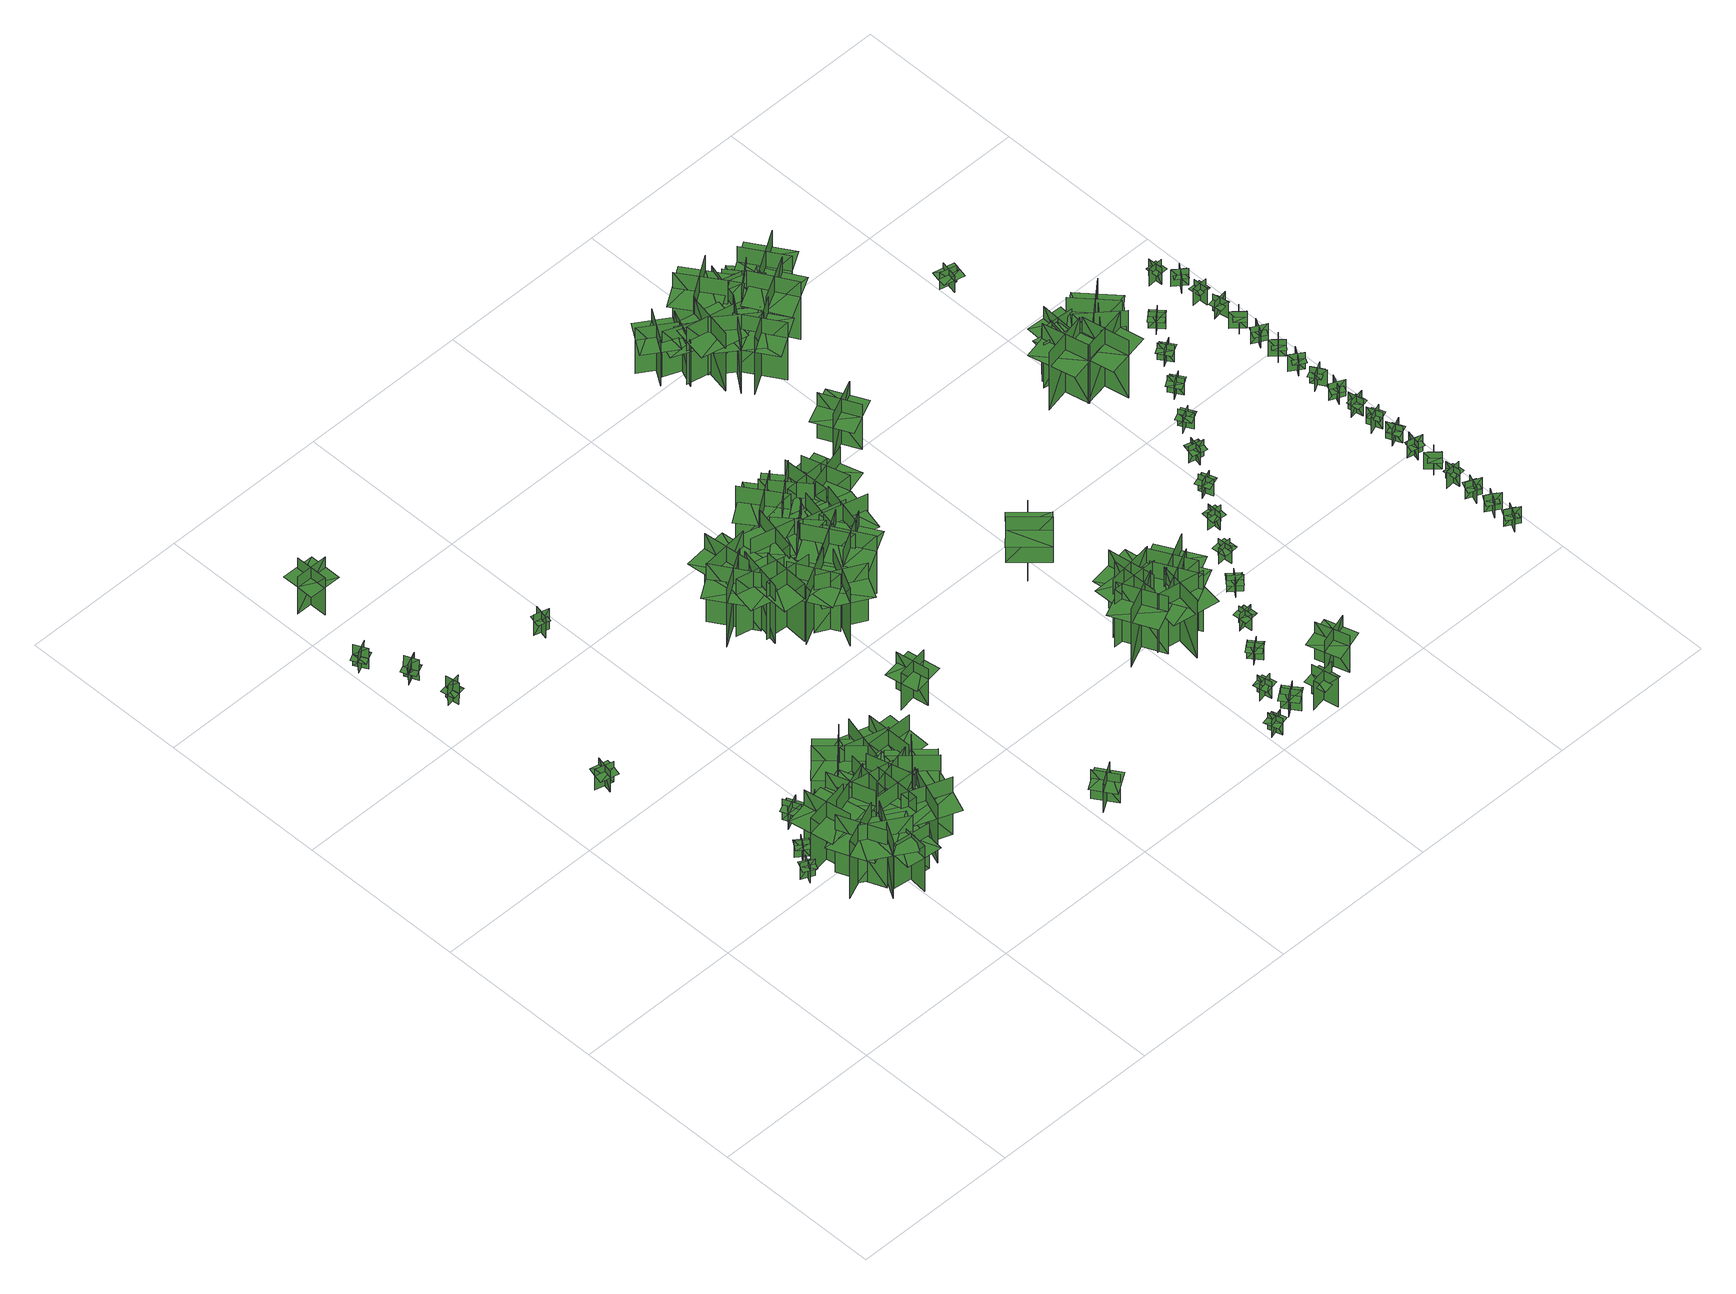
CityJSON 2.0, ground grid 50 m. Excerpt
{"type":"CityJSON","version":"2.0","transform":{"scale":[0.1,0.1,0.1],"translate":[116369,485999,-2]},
"CityObjects":{
"tree1":{"type":"SolitaryVegetationObject","geometry":[{"type":"MultiSurface","lod":"1","boundaries":[[[0,1,2]],[[0,2,3]],[[4,5,6]],[[4,6,7]],[[8,9,10]],[[8,10,11]],[[8,11,12]],[[8,12,13]]]}]},
"tree2":{"type":"SolitaryVegetationObject","geometry":[{"type":"MultiSurface","lod":"1","boundaries":[[[14,15,16]],[[14,16,17]],[[18,19,20]],[[18,20,21]],[[22,23,24]],[[22,24,25]],[[22,25,26]],[[22,26,27]]]}]},
"tree3":{"type":"SolitaryVegetationObject","geometry":[{"type":"MultiSurface","lod":"1","boundaries":[[[28,29,30]],[[28,30,31]],[[32,33,34]],[[32,34,35]],[[36,37,38]],[[36,38,39]],[[36,39,40]],[[36,40,41]]]}]},
"tree4":{"type":"SolitaryVegetationObject","geometry":[{"type":"MultiSurface","lod":"1","boundaries":[[[42,43,44]],[[42,44,45]],[[46,47,48]],[[46,48,49]],[[50,51,52]],[[50,52,53]],[[50,53,54]],[[50,54,55]]]}]},
"tree5":{"type":"SolitaryVegetationObject","geometry":[{"type":"MultiSurface","lod":"1","boundaries":[[[56,57,58]],[[56,58,59]],[[60,61,62]],[[60,62,63]],[[64,65,66]],[[64,66,67]],[[64,67,68]],[[64,68,69]]]}]},
"tree6":{"type":"SolitaryVegetationObject","geometry":[{"type":"MultiSurface","lod":"1","boundaries":[[[70,71,72]],[[70,72,73]],[[74,75,76]],[[74,76,77]],[[78,79,80]],[[78,80,81]],[[78,81,82]],[[78,82,83]]]}]},
"tree7":{"type":"SolitaryVegetationObject","geometry":[{"type":"MultiSurface","lod":"1","boundaries":[[[84,85,86]],[[84,86,87]],[[88,89,90]],[[88,90,91]],[[92,93,89]],[[92,89,88]],[[94,95,85]],[[94,85,84]],[[84,85,96]],[[84,96,97]],[[84,98,99]],[[84,99,85]]]}]},
"tree8":{"type":"SolitaryVegetationObject","geometry":[{"type":"MultiSurface","lod":"1","boundaries":[[[100,101,102]],[[100,102,103]],[[104,105,106]],[[104,106,107]],[[108,109,105]],[[108,105,104]],[[110,111,101]],[[110,101,100]],[[100,101,112]],[[100,112,113]],[[100,114,115]],[[100,115,101]]]}]},
"tree9":{"type":"SolitaryVegetationObject","geometry":[{"type":"MultiSurface","lod":"1","boundaries":[[[116,117,118]],[[116,118,119]],[[120,121,122]],[[120,122,123]],[[124,125,126]],[[124,126,127]],[[124,127,128]],[[124,128,129]]]}]},
"tree10":{"type":"SolitaryVegetationObject","geometry":[{"type":"MultiSurface","lod":"1","boundaries":[[[130,131,132]],[[130,132,133]],[[134,135,136]],[[134,136,137]],[[138,139,135]],[[138,135,134]],[[140,141,131]],[[140,131,130]],[[130,131,142]],[[130,142,143]],[[130,144,145]],[[130,145,131]]]}]},
"tree11":{"type":"SolitaryVegetationObject","geometry":[{"type":"MultiSurface","lod":"1","boundaries":[[[146,147,148]],[[146,148,149]],[[150,151,152]],[[150,152,153]],[[154,155,156]],[[154,156,157]],[[154,157,158]],[[154,158,159]]]}]},
"tree12":{"type":"SolitaryVegetationObject","geometry":[{"type":"MultiSurface","lod":"1","boundaries":[[[160,161,162]],[[160,162,163]],[[164,165,166]],[[164,166,167]],[[168,169,170]],[[168,170,171]],[[168,171,172]],[[168,172,173]]]}]},
"tree13":{"type":"SolitaryVegetationObject","geometry":[{"type":"MultiSurface","lod":"1","boundaries":[[[174,175,176]],[[174,176,177]],[[178,179,180]],[[178,180,181]],[[182,183,184]],[[182,184,185]],[[182,185,186]],[[182,186,187]]]}]},
"tree14":{"type":"SolitaryVegetationObject","geometry":[{"type":"MultiSurface","lod":"1","boundaries":[[[188,189,190]],[[188,190,191]],[[192,193,194]],[[192,194,195]],[[196,197,198]],[[196,198,199]],[[196,199,200]],[[196,200,201]]]}]},
"tree15":{"type":"SolitaryVegetationObject","geometry":[{"type":"MultiSurface","lod":"1","boundaries":[[[202,203,204]],[[202,204,205]],[[206,207,208]],[[206,208,209]],[[210,211,212]],[[210,212,213]],[[210,213,214]],[[210,214,215]]]}]},
"tree16":{"type":"SolitaryVegetationObject","geometry":[{"type":"MultiSurface","lod":"1","boundaries":[[[216,217,218]],[[216,218,219]],[[220,221,222]],[[220,222,223]],[[224,225,226]],[[224,226,227]],[[224,227,228]],[[224,228,229]]]}]},
"tree17":{"type":"SolitaryVegetationObject","geometry":[{"type":"MultiSurface","lod":"1","boundaries":[[[230,231,232]],[[230,232,233]],[[234,235,236]],[[234,236,237]],[[238,239,240]],[[238,240,241]],[[238,241,242]],[[238,242,243]]]}]},
"tree18":{"type":"SolitaryVegetationObject","geometry":[{"type":"MultiSurface","lod":"1","boundaries":[[[244,245,246]],[[244,246,247]],[[248,249,250]],[[248,250,251]],[[252,253,254]],[[252,254,255]],[[252,255,256]],[[252,256,257]]]}]},
"tree19":{"type":"SolitaryVegetationObject","geometry":[{"type":"MultiSurface","lod":"1","boundaries":[[[258,259,260]],[[258,260,261]],[[262,263,264]],[[262,264,265]],[[266,267,268]],[[266,268,269]],[[266,269,270]],[[266,270,271]]]}]},
"tree20":{"type":"SolitaryVegetationObject","geometry":[{"type":"MultiSurface","lod":"1","boundaries":[[[272,273,274]],[[272,274,275]],[[276,277,278]],[[276,278,279]],[[280,281,282]],[[280,282,283]],[[280,283,284]],[[280,284,285]]]}]},
"tree21":{"type":"SolitaryVegetationObject","geometry":[{"type":"MultiSurface","lod":"1","boundaries":[[[286,287,288]],[[286,288,289]],[[290,291,292]],[[290,292,293]],[[294,295,296]],[[294,296,297]],[[294,297,298]],[[294,298,299]]]}]},
"tree22":{"type":"SolitaryVegetationObject","geometry":[{"type":"MultiSurface","lod":"1","boundaries":[[[300,301,302]],[[300,302,303]],[[304,305,306]],[[304,306,307]],[[308,309,310]],[[308,310,311]],[[308,311,312]],[[308,312,313]]]}]},
"tree23":{"type":"SolitaryVegetationObject","geometry":[{"type":"MultiSurface","lod":"1","boundaries":[[[314,315,316]],[[314,316,317]],[[318,319,320]],[[318,320,321]],[[322,323,324]],[[322,324,325]],[[322,325,326]],[[322,326,327]]]}]},
"tree24":{"type":"SolitaryVegetationObject","geometry":[{"type":"MultiSurface","lod":"1","boundaries":[[[328,329,330]],[[328,330,331]],[[332,333,334]],[[332,334,335]],[[336,337,338]],[[336,338,339]],[[336,339,340]],[[336,340,341]]]}]},
"tree25":{"type":"SolitaryVegetationObject","geometry":[{"type":"MultiSurface","lod":"1","boundaries":[[[342,343,344]],[[342,344,345]],[[346,347,348]],[[346,348,349]],[[350,351,352]],[[350,352,353]],[[350,353,354]],[[350,354,355]]]}]},
"tree26":{"type":"SolitaryVegetationObject","geometry":[{"type":"MultiSurface","lod":"1","boundaries":[[[356,357,358]],[[356,358,359]],[[360,361,362]],[[360,362,363]],[[364,365,366]],[[364,366,367]],[[364,367,368]],[[364,368,369]]]}]},
"tree27":{"type":"SolitaryVegetationObject","geometry":[{"type":"MultiSurface","lod":"1","boundaries":[[[370,371,372]],[[370,372,373]],[[374,375,376]],[[374,376,377]],[[378,379,380]],[[378,380,381]],[[378,381,382]],[[378,382,383]]]}]},
"tree28":{"type":"SolitaryVegetationObject","geometry":[{"type":"MultiSurface","lod":"1","boundaries":[[[384,385,386]],[[384,386,387]],[[388,389,390]],[[388,390,391]],[[392,393,394]],[[392,394,395]],[[392,395,396]],[[392,396,397]]]}]},
"tree29":{"type":"SolitaryVegetationObject","geometry":[{"type":"MultiSurface","lod":"1","boundaries":[[[398,399,400]],[[398,400,401]],[[402,403,404]],[[402,404,405]],[[406,407,408]],[[406,408,409]],[[406,409,410]],[[406,410,411]]]}]},
"tree30":{"type":"SolitaryVegetationObject","geometry":[{"type":"MultiSurface","lod":"1","boundaries":[[[412,413,414]],[[412,414,415]],[[416,417,418]],[[416,418,419]],[[420,421,422]],[[420,422,423]],[[420,423,424]],[[420,424,425]]]}]},
"tree31":{"type":"SolitaryVegetationObject","geometry":[{"type":"MultiSurface","lod":"1","boundaries":[[[426,427,428]],[[426,428,429]],[[430,431,432]],[[430,432,433]],[[434,435,436]],[[434,436,437]],[[434,437,438]],[[434,438,439]]]}]},
"tree32":{"type":"SolitaryVegetationObject","geometry":[{"type":"MultiSurface","lod":"1","boundaries":[[[440,441,442]],[[440,442,443]],[[444,445,446]],[[444,446,447]],[[448,449,450]],[[448,450,451]],[[448,451,452]],[[448,452,453]]]}]},
"tree33":{"type":"SolitaryVegetationObject","geometry":[{"type":"MultiSurface","lod":"1","boundaries":[[[454,455,456]],[[454,456,457]],[[458,459,460]],[[458,460,461]],[[462,463,464]],[[462,464,465]],[[462,465,466]],[[462,466,467]]]}]},
"tree34":{"type":"SolitaryVegetationObject","geometry":[{"type":"MultiSurface","lod":"1","boundaries":[[[468,469,470]],[[468,470,471]],[[472,473,474]],[[472,474,475]],[[476,477,478]],[[476,478,479]],[[476,479,480]],[[476,480,481]]]}]},
"tree35":{"type":"SolitaryVegetationObject","geometry":[{"type":"MultiSurface","lod":"1","boundaries":[[[482,483,484]],[[482,484,485]],[[486,487,488]],[[486,488,489]],[[490,491,492]],[[490,492,493]],[[490,493,494]],[[490,494,495]]]}]},
"tree36":{"type":"SolitaryVegetationObject","geometry":[{"type":"MultiSurface","lod":"1","boundaries":[[[496,497,498]],[[496,498,499]],[[500,501,502]],[[500,502,503]],[[504,505,506]],[[504,506,507]],[[504,507,508]],[[504,508,509]]]}]},
"tree37":{"type":"SolitaryVegetationObject","geometry":[{"type":"MultiSurface","lod":"1","boundaries":[[[510,511,512]],[[510,512,513]],[[514,515,516]],[[514,516,517]],[[518,519,520]],[[518,520,521]],[[518,521,522]],[[518,522,523]]]}]},
"tree38":{"type":"SolitaryVegetationObject","geometry":[{"type":"MultiSurface","lod":"1","boundaries":[[[524,525,526]],[[524,526,527]],[[528,529,530]],[[528,530,531]],[[532,533,534]],[[532,534,535]],[[532,535,536]],[[532,536,537]]]}]},
"tree39":{"type":"SolitaryVegetationObject","geometry":[{"type":"MultiSurface","lod":"1","boundaries":[[[538,539,540]],[[538,540,541]],[[542,543,544]],[[542,544,545]],[[546,547,548]],[[546,548,549]],[[546,549,550]],[[546,550,551]]]}]},
"tree40":{"type":"SolitaryVegetationObject","geometry":[{"type":"MultiSurface","lod":"1","boundaries":[[[552,553,554]],[[552,554,555]],[[556,557,558]],[[556,558,559]],[[560,561,562]],[[560,562,563]],[[560,563,564]],[[560,564,565]]]}]},
"tree41":{"type":"SolitaryVegetationObject","geometry":[{"type":"MultiSurface","lod":"1","boundaries":[[[566,567,568]],[[566,568,569]],[[570,571,572]],[[570,572,573]],[[574,575,576]],[[574,576,577]],[[574,577,578]],[[574,578,579]]]}]},
"tree42":{"type":"SolitaryVegetationObject","geometry":[{"type":"MultiSurface","lod":"1","boundaries":[[[580,581,582]],[[580,582,583]],[[584,585,586]],[[584,586,587]],[[588,589,590]],[[588,590,591]],[[588,591,592]],[[588,592,593]]]}]},
"tree43":{"type":"SolitaryVegetationObject","geometry":[{"type":"MultiSurface","lod":"1","boundaries":[[[594,595,596]],[[594,596,597]],[[598,599,600]],[[598,600,601]],[[602,603,604]],[[602,604,605]],[[602,605,606]],[[602,606,607]]]}]},
"tree44":{"type":"SolitaryVegetationObject","geometry":[{"type":"MultiSurface","lod":"1","boundaries":[[[608,609,610]],[[608,610,611]],[[612,613,614]],[[612,614,615]],[[616,617,618]],[[616,618,619]],[[616,619,620]],[[616,620,621]]]}]},
"tree45":{"type":"SolitaryVegetationObject","geometry":[{"type":"MultiSurface","lod":"1","boundaries":[[[622,623,624]],[[622,624,625]],[[626,627,628]],[[626,628,629]],[[630,631,632]],[[630,632,633]],[[630,633,634]],[[630,634,635]]]}]},
"tree46":{"type":"SolitaryVegetationObject","geometry":[{"type":"MultiSurface","lod":"1","boundaries":[[[636,637,638]],[[636,638,639]],[[640,641,642]],[[640,642,643]],[[644,645,646]],[[644,646,647]],[[644,647,648]],[[644,648,649]]]}]},
"tree47":{"type":"SolitaryVegetationObject","geometry":[{"type":"MultiSurface","lod":"1","boundaries":[[[650,651,652]],[[650,652,653]],[[654,655,656]],[[654,656,657]],[[658,659,660]],[[658,660,661]],[[658,661,662]],[[658,662,663]]]}]},
"tree48":{"type":"SolitaryVegetationObject","geometry":[{"type":"MultiSurface","lod":"1","boundaries":[[[664,665,666]],[[664,666,667]],[[668,669,670]],[[668,670,671]],[[672,673,674]],[[672,674,675]],[[672,675,676]],[[672,676,677]]]}]},
"tree49":{"type":"SolitaryVegetationObject","geometry":[{"type":"MultiSurface","lod":"1","boundaries":[[[678,679,680]],[[678,680,681]],[[682,683,684]],[[682,684,685]],[[686,687,688]],[[686,688,689]],[[686,689,690]],[[686,690,691]]]}]},
"tree50":{"type":"SolitaryVegetationObject","geometry":[{"type":"MultiSurface","lod":"1","boundaries":[[[692,693,694]],[[692,694,695]],[[696,697,698]],[[696,698,699]],[[700,701,702]],[[700,702,703]],[[700,703,704]],[[700,704,705]]]}]},
"tree51":{"type":"SolitaryVegetationObject","geometry":[{"type":"MultiSurface","lod":"1","boundaries":[[[706,707,708]],[[706,708,709]],[[710,711,712]],[[710,712,713]],[[714,715,716]],[[714,716,717]],[[714,717,718]],[[714,718,719]]]}]},
"tree52":{"type":"SolitaryVegetationObject","geometry":[{"type":"MultiSurface","lod":"1","boundaries":[[[720,721,722]],[[720,722,723]],[[724,725,726]],[[724,726,727]],[[728,729,730]],[[728,730,731]],[[728,731,732]],[[728,732,733]]]}]},
"tree53":{"type":"SolitaryVegetationObject","geometry":[{"type":"MultiSurface","lod":"1","boundaries":[[[734,735,736]],[[734,736,737]],[[738,739,740]],[[738,740,741]],[[742,743,744]],[[742,744,745]],[[742,745,746]],[[742,746,747]]]}]},
"tree54":{"type":"SolitaryVegetationObject","geometry":[{"type":"MultiSurface","lod":"1","boundaries":[[[748,749,750]],[[748,750,751]],[[752,753,754]],[[752,754,755]],[[756,757,758]],[[756,758,759]],[[756,759,760]],[[756,760,761]]]}]},
"tree55":{"type":"SolitaryVegetationObject","geometry":[{"type":"MultiSurface","lod":"1","boundaries":[[[762,763,764]],[[762,764,765]],[[766,767,768]],[[766,768,769]],[[770,771,772]],[[770,772,773]],[[770,773,774]],[[770,774,775]]]}]},
"tree56":{"type":"SolitaryVegetationObject","geometry":[{"type":"MultiSurface","lod":"1","boundaries":[[[776,777,778]],[[776,778,779]],[[780,781,782]],[[780,782,783]],[[784,785,786]],[[784,786,787]],[[784,787,788]],[[784,788,789]]]}]},
"tree57":{"type":"SolitaryVegetationObject","geometry":[{"type":"MultiSurface","lod":"1","boundaries":[[[790,791,792]],[[790,792,793]],[[794,795,796]],[[794,796,797]],[[798,799,800]],[[798,800,801]],[[798,801,802]],[[798,802,803]]]}]},
"tree58":{"type":"SolitaryVegetationObject","geometry":[{"type":"MultiSurface","lod":"1","boundaries":[[[804,805,806]],[[804,806,807]],[[808,809,810]],[[808,810,811]],[[812,813,814]],[[812,814,815]],[[812,815,816]],[[812,816,817]]]}]},
"tree59":{"type":"SolitaryVegetationObject","geometry":[{"type":"MultiSurface","lod":"1","boundaries":[[[818,819,820]],[[818,820,821]],[[822,823,824]],[[822,824,825]],[[826,827,828]],[[826,828,829]],[[826,829,830]],[[826,830,831]]]}]},
"tree60":{"type":"SolitaryVegetationObject","geometry":[{"type":"MultiSurface","lod":"1","boundaries":[[[832,833,834]],[[832,834,835]],[[836,837,838]],[[836,838,839]],[[840,841,842]],[[840,842,843]],[[840,843,844]],[[840,844,845]]]}]},
"tree61":{"type":"SolitaryVegetationObject","geometry":[{"type":"MultiSurface","lod":"1","boundaries":[[[846,847,848]],[[846,848,849]],[[850,851,852]],[[850,852,853]],[[854,855,856]],[[854,856,857]],[[854,857,858]],[[854,858,859]]]}]},
"tree62":{"type":"SolitaryVegetationObject","geometry":[{"type":"MultiSurface","lod":"1","boundaries":[[[860,861,862]],[[860,862,863]],[[864,865,866]],[[864,866,867]],[[868,869,870]],[[868,870,871]],[[868,871,872]],[[868,872,873]]]}]},
"tree63":{"type":"SolitaryVegetationObject","geometry":[{"type":"MultiSurface","lod":"1","boundaries":[[[874,875,876]],[[874,876,877]],[[878,879,880]],[[878,880,881]],[[882,883,884]],[[882,884,885]],[[882,885,886]],[[882,886,887]]]}]},
"tree64":{"type":"SolitaryVegetationObject","geometry":[{"type":"MultiSurface","lod":"1","boundaries":[[[888,889,890]],[[888,890,891]],[[892,893,894]],[[892,894,895]],[[896,897,898]],[[896,898,899]],[[896,899,900]],[[896,900,901]]]}]},
"tree65":{"type":"SolitaryVegetationObject","geometry":[{"type":"MultiSurface","lod":"1","boundaries":[[[902,903,904]],[[902,904,905]],[[906,907,908]],[[906,908,909]],[[910,911,912]],[[910,912,913]],[[910,913,914]],[[910,914,915]]]}]},
"tree66":{"type":"SolitaryVegetationObject","geometry":[{"type":"MultiSurface","lod":"1","boundaries":[[[916,917,918]],[[916,918,919]],[[920,921,922]],[[920,922,923]],[[924,925,926]],[[924,926,927]],[[924,927,928]],[[924,928,929]]]}]},
"tree67":{"type":"SolitaryVegetationObject","geometry":[{"type":"MultiSurface","lod":"1","boundaries":[[[930,931,932]],[[930,932,933]],[[934,935,936]],[[934,936,937]],[[938,939,940]],[[938,940,941]],[[938,941,942]],[[938,942,943]]]}]},
"tree68":{"type":"SolitaryVegetationObject","geometry":[{"type":"MultiSurface","lod":"1","boundaries":[[[944,945,946]],[[944,946,947]],[[948,949,950]],[[948,950,951]],[[952,953,954]],[[952,954,955]],[[952,955,956]],[[952,956,957]]]}]},
"tree69":{"type":"SolitaryVegetationObject","geometry":[{"type":"MultiSurface","lod":"1","boundaries":[[[958,959,960]],[[958,960,961]],[[962,963,964]],[[962,964,965]],[[966,967,968]],[[966,968,969]],[[966,969,970]],[[966,970,971]]]}]},
"tree70":{"type":"SolitaryVegetationObject","geometry":[{"type":"MultiSurface","lod":"1","boundaries":[[[972,973,974]],[[972,974,975]],[[976,977,978]],[[976,978,979]],[[980,981,982]],[[980,982,983]],[[980,983,984]],[[980,984,985]]]}]},
"tree71":{"type":"SolitaryVegetationObject","geometry":[{"type":"MultiSurface","lod":"1","boundaries":[[[986,987,988]],[[986,988,989]],[[990,991,992]],[[990,992,993]],[[994,995,996]],[[994,996,997]],[[994,997,998]],[[994,998,999]]]}]},
"tree72":{"type":"SolitaryVegetationObject","geometry":[{"type":"MultiSurface","lod":"1","boundaries":[[[1000,1001,1002]],[[1000,1002,1003]],[[1004,1005,1006]],[[1004,1006,1007]],[[1008,1009,1010]],[[1008,1010,1011]],[[1008,1011,1012]],[[1008,1012,1013]]]}]},
"tree73":{"type":"SolitaryVegetationObject","geometry":[{"type":"MultiSurface","lod":"1","boundaries":[[[1014,1015,1016]],[[1014,1016,1017]],[[1018,1019,1020]],[[1018,1020,1021]],[[1022,1023,1024]],[[1022,1024,1025]],[[1022,1025,1026]],[[1022,1026,1027]]]}]},
"tree74":{"type":"SolitaryVegetationObject","geometry":[{"type":"MultiSurface","lod":"1","boundaries":[[[1028,1029,1030]],[[1028,1030,1031]],[[1032,1033,1034]],[[1032,1034,1035]],[[1036,1037,1038]],[[1036,1038,1039]],[[1036,1039,1040]],[[1036,1040,1041]]]}]},
"tree75":{"type":"SolitaryVegetationObject","geometry":[{"type":"MultiSurface","lod":"1","boundaries":[[[1042,1043,1044]],[[1042,1044,1045]],[[1046,1047,1048]],[[1046,1048,1049]],[[1050,1051,1052]],[[1050,1052,1053]],[[1050,1053,1054]],[[1050,1054,1055]]]}]},
"tree76":{"type":"SolitaryVegetationObject","geometry":[{"type":"MultiSurface","lod":"1","boundaries":[[[1056,1057,1058]],[[1056,1058,1059]],[[1060,1061,1062]],[[1060,1062,1063]],[[1064,1065,1066]],[[1064,1066,1067]],[[1064,1067,1068]],[[1064,1068,1069]]]}]},
"tree77":{"type":"SolitaryVegetationObject","geometry":[{"type":"MultiSurface","lod":"1","boundaries":[[[1070,1071,1072]],[[1070,1072,1073]],[[1074,1075,1076]],[[1074,1076,1077]],[[1078,1079,1080]],[[1078,1080,1081]],[[1078,1081,1082]],[[1078,1082,1083]]]}]},
"tree78":{"type":"SolitaryVegetationObject","geometry":[{"type":"MultiSurface","lod":"1","boundaries":[[[1084,1085,1086]],[[1084,1086,1087]],[[1088,1089,1090]],[[1088,1090,1091]],[[1092,1093,1094]],[[1092,1094,1095]],[[1092,1095,1096]],[[1092,1096,1097]]]}]},
"tree79":{"type":"SolitaryVegetationObject","geometry":[{"type":"MultiSurface","lod":"1","boundaries":[[[1098,1099,1100]],[[1098,1100,1101]],[[1102,1103,1104]],[[1102,1104,1105]],[[1106,1107,1108]],[[1106,1108,1109]],[[1106,1109,1110]],[[1106,1110,1111]]]}]},
"tree80":{"type":"SolitaryVegetationObject","geometry":[{"type":"MultiSurface","lod":"1","boundaries":[[[1112,1113,1114]],[[1112,1114,1115]],[[1116,1117,1118]],[[1116,1118,1119]],[[1120,1121,1122]],[[1120,1122,1123]],[[1120,1123,1124]],[[1120,1124,1125]]]}]},
"tree81":{"type":"SolitaryVegetationObject","geometry":[{"type":"MultiSurface","lod":"1","boundaries":[[[1126,1127,1128]],[[1126,1128,1129]],[[1130,1131,1132]],[[1130,1132,1133]],[[1134,1135,1136]],[[1134,1136,1137]],[[1134,1137,1138]],[[1134,1138,1139]]]}]},
"tree82":{"type":"SolitaryVegetationObject","geometry":[{"type":"MultiSurface","lod":"1","boundaries":[[[1140,1141,1142]],[[1140,1142,1143]],[[1144,1145,1146]],[[1144,1146,1147]],[[1148,1149,1150]],[[1148,1150,1151]],[[1148,1151,1152]],[[1148,1152,1153]]]}]},
"tree83":{"type":"SolitaryVegetationObject","geometry":[{"type":"MultiSurface","lod":"1","boundaries":[[[1154,1155,1156]],[[1154,1156,1157]],[[1158,1159,1160]],[[1158,1160,1161]],[[1162,1163,1164]],[[1162,1164,1165]],[[1162,1165,1166]],[[1162,1166,1167]]]}]},
"tree84":{"type":"SolitaryVegetationObject","geometry":[{"type":"MultiSurface","lod":"1","boundaries":[[[1168,1169,1170]],[[1168,1170,1171]],[[1172,1173,1174]],[[1172,1174,1175]],[[1176,1177,1178]],[[1176,1178,1179]],[[1176,1179,1180]],[[1176,1180,1181]]]}]},
"tree85":{"type":"SolitaryVegetationObject","geometry":[{"type":"MultiSurface","lod":"1","boundaries":[[[1182,1183,1184]],[[1182,1184,1185]],[[1186,1187,1188]],[[1186,1188,1189]],[[1190,1191,1192]],[[1190,1192,1193]],[[1190,1193,1194]],[[1190,1194,1195]]]}]},
"tree86":{"type":"SolitaryVegetationObject","geometry":[{"type":"MultiSurface","lod":"1","boundaries":[[[1196,1197,1198]],[[1196,1198,1199]],[[1200,1201,1202]],[[1200,1202,1203]],[[1204,1205,1206]],[[1204,1206,1207]],[[1204,1207,1208]],[[1204,1208,1209]]]}]},
"tree87":{"type":"SolitaryVegetationObject","geometry":[{"type":"MultiSurface","lod":"1","boundaries":[[[1210,1211,1212]],[[1210,1212,1213]],[[1214,1215,1216]],[[1214,1216,1217]],[[1218,1219,1220]],[[1218,1220,1221]],[[1218,1221,1222]],[[1218,1222,1223]]]}]},
"tree88":{"type":"SolitaryVegetationObject","geometry":[{"type":"MultiSurface","lod":"1","boundaries":[[[1224,1225,1226]],[[1224,1226,1227]],[[1228,1229,1230]],[[1228,1230,1231]],[[1232,1233,1234]],[[1232,1234,1235]],[[1232,1235,1236]],[[1232,1236,1237]]]}]},
"tree89":{"type":"SolitaryVegetationObject","geometry":[{"type":"MultiSurface","lod":"1","boundaries":[[[1238,1239,1240]],[[1238,1240,1241]],[[1242,1243,1244]],[[1242,1244,1245]],[[1246,1247,1248]],[[1246,1248,1249]],[[1246,1249,1250]],[[1246,1250,1251]]]}]},
"tree90":{"type":"SolitaryVegetationObject","geometry":[{"type":"MultiSurface","lod":"1","boundaries":[[[1252,1253,1254]],[[1252,1254,1255]],[[1256,1257,1258]],[[1256,1258,1259]],[[1260,1261,1262]],[[1260,1262,1263]],[[1260,1263,1264]],[[1260,1264,1265]]]}]},
"tree91":{"type":"SolitaryVegetationObject","geometry":[{"type":"MultiSurface","lod":"1","boundaries":[[[1266,1267,1268]],[[1266,1268,1269]],[[1270,1271,1272]],[[1270,1272,1273]],[[1274,1275,1276]],[[1274,1276,1277]],[[1274,1277,1278]],[[1274,1278,1279]]]}]},
"tree92":{"type":"SolitaryVegetationObject","geometry":[{"type":"MultiSurface","lod":"1","boundaries":[[[1280,1281,1282]],[[1280,1282,1283]],[[1284,1285,1286]],[[1284,1286,1287]],[[1288,1289,1290]],[[1288,1290,1291]],[[1288,1291,1292]],[[1288,1292,1293]]]}]},
"tree93":{"type":"SolitaryVegetationObject","geometry":[{"type":"MultiSurface","lod":"1","boundaries":[[[1294,1295,1296]],[[1294,1296,1297]],[[1298,1299,1300]],[[1298,1300,1301]],[[1302,1303,1304]],[[1302,1304,1305]],[[1302,1305,1306]],[[1302,1306,1307]]]}]},
"tree94":{"type":"SolitaryVegetationObject","geometry":[{"type":"MultiSurface","lod":"1","boundaries":[[[1308,1309,1310]],[[1308,1310,1311]],[[1312,1313,1314]],[[1312,1314,1315]],[[1316,1317,1318]],[[1316,1318,1319]],[[1316,1319,1320]],[[1316,1320,1321]]]}]},
"tree95":{"type":"SolitaryVegetationObject","geometry":[{"type":"MultiSurface","lod":"1","boundaries":[[[1322,1323,1324]],[[1322,1324,1325]],[[1326,1327,1328]],[[1326,1328,1329]],[[1330,1331,1332]],[[1330,1332,1333]],[[1330,1333,1334]],[[1330,1334,1335]]]}]},
"tree96":{"type":"SolitaryVegetationObject","geometry":[{"type":"MultiSurface","lod":"1","boundaries":[[[1336,1337,1338]],[[1336,1338,1339]],[[1340,1341,1342]],[[1340,1342,1343]],[[1344,1345,1346]],[[1344,1346,1347]],[[1344,1347,1348]],[[1344,1348,1349]]]}]},
"tree97":{"type":"SolitaryVegetationObject","geometry":[{"type":"MultiSurface","lod":"1","boundaries":[[[1350,1351,1352]],[[1350,1352,1353]],[[1354,1355,1356]],[[1354,1356,1357]],[[1358,1359,1360]],[[1358,1360,1361]],[[1358,1361,1362]],[[1358,1362,1363]]]}]},
"tree98":{"type":"SolitaryVegetationObject","geometry":[{"type":"MultiSurface","lod":"1","boundaries":[[[1364,1365,1366]],[[1364,1366,1367]],[[1368,1369,1370]],[[1368,1370,1371]],[[1372,1373,1374]],[[1372,1374,1375]],[[1372,1375,1376]],[[1372,1376,1377]]]}]},
"tree99":{"type":"SolitaryVegetationObject","geometry":[{"type":"MultiSurface","lod":"1","boundaries":[[[1378,1379,1380]],[[1378,1380,1381]],[[1382,1383,1384]],[[1382,1384,1385]],[[1386,1387,1388]],[[1386,1388,1389]],[[1386,1389,1390]],[[1386,1390,1391]]]}]},
"tree100":{"type":"SolitaryVegetationObject","geometry":[{"type":"MultiSurface","lod":"1","boundaries":[[[1392,1393,1394]],[[1392,1394,1395]],[[1396,1397,1398]],[[1396,1398,1399]],[[1400,1401,1402]],[[1400,1402,1403]],[[1400,1403,1404]],[[1400,1404,1405]]]}]},
"tree101":{"type":"SolitaryVegetationObject","geometry":[{"type":"MultiSurface","lod":"1","boundaries":[[[1406,1407,1408]],[[1406,1408,1409]],[[1410,1411,1412]],[[1410,1412,1413]],[[1414,1415,1416]],[[1414,1416,1417]],[[1414,1417,1418]],[[1414,1418,1419]]]}]},
"tree102":{"type":"SolitaryVegetationObject","geometry":[{"type":"MultiSurface","lod":"1","boundaries":[[[1420,1421,1422]],[[1420,1422,1423]],[[1424,1425,1426]],[[1424,1426,1427]],[[1428,1429,1430]],[[1428,1430,1431]],[[1428,1431,1432]],[[1428,1432,1433]]]}]},
"tree103":{"type":"SolitaryVegetationObject","geometry":[{"type":"MultiSurface","lod":"1","boundaries":[[[1434,1435,1436]],[[1434,1436,1437]],[[1438,1439,1440]],[[1438,1440,1441]],[[1442,1443,1444]],[[1442,1444,1445]],[[1442,1445,1446]],[[1442,1446,1447]]]}]}
},
"vertices":[
[329,552,16],[311,515,16],[311,515,78],[329,552,78],[301,542,16],[337,524,16],[337,524,78],[301,542,78],[301,542,62],[292,524,62],[329,506,62],[337,524,62],[346,541,62],[309,559,62],
[174,1100,12],[186,1153,12],[186,1153,89],[174,1100,89],[205,1119,12],[151,1132,12],[151,1132,89],[205,1119,89],[205,1119,67],[211,1146,67],[158,1158,67],[151,1132,67],[145,1105,67],[199,1092,67],
[347,577,16],[371,610,16],[371,610,78],[347,577,78],[376,582,16],[343,606,16],[343,606,78],[376,582,78],[376,582,62],[388,598,62],[354,622,62],[343,606,62],[332,589,62],[365,566,62],
[441,368,11],[385,500,11],[385,500,227],[441,368,227],[479,465,11],[347,410,11],[347,410,227],[479,465,227],[479,465,171],[453,529,171],[321,473,171],[347,410,171],[374,346,171],[506,402,171],
[413,474,12],[389,615,12],[389,615,228],[413,474,228],[473,560,12],[332,535,12],[332,535,228],[473,560,228],[473,560,172],[461,628,172],[320,603,172],[332,535,172],[344,467,172],[485,492,172],
[398,431,13],[521,357,13],[521,357,229],[398,431,229],[424,330,13],[497,453,13],[497,453,229],[424,330,229],[424,330,173],[483,294,173],[557,417,173],[497,453,173],[438,488,173],[365,365,173],
[24,1878,45],[43,1840,45],[63,1850,45],[44,1888,45],[52,1869,45],[14,1850,45],[15,1848,83],[53,1867,83],[53,1867,6],[15,1848,6],[23,1877,6],[42,1839,6],[43,1840,83],[24,1878,83],[5,1868,45],[24,1830,45],
[112,1632,47],[119,1590,47],[141,1593,47],[134,1635,47],[137,1615,47],[95,1608,47],[95,1606,86],[137,1612,86],[137,1612,8],[95,1606,8],[111,1631,8],[117,1589,8],[119,1590,86],[112,1632,86],[91,1629,47],[98,1587,47],
[561,338,15],[449,351,15],[449,351,185],[561,338,185],[509,402,15],[497,290,15],[497,290,185],[509,402,185],[509,402,141],[455,408,141],[443,296,141],[497,290,141],[551,284,141],[563,396,141],
[75,1729,46],[113,1747,46],[104,1767,47],[65,1749,47],[84,1757,46],[102,1718,46],[104,1719,85],[87,1758,85],[87,1758,8],[104,1719,8],[75,1727,8],[114,1745,8],[113,1747,85],[75,1729,85],[84,1709,47],[122,1727,47],
[434,625,18],[454,589,18],[454,589,80],[434,625,80],[426,596,18],[462,616,18],[462,616,80],[426,596,80],[426,596,64],[435,579,64],[471,598,64],[462,616,64],[452,633,64],[416,613,64],
[415,721,16],[436,674,16],[436,674,93],[415,721,93],[402,686,16],[449,706,16],[449,706,93],[402,686,93],[402,686,73],[412,663,73],[459,683,73],[449,706,73],[439,729,73],[392,708,73],
[422,531,12],[558,575,12],[558,575,229],[422,531,229],[515,484,12],[471,621,12],[471,621,229],[515,484,229],[515,484,172],[580,505,172],[537,642,172],[471,621,172],[405,600,172],[449,463,172],
[476,698,18],[503,666,18],[503,666,80],[476,698,80],[474,668,18],[505,694,18],[505,694,80],[474,668,80],[474,668,64],[486,653,64],[518,679,64],[505,694,64],[493,709,64],[461,683,64],
[620,528,12],[478,552,12],[478,552,229],[620,528,229],[558,613,12],[535,472,12],[535,472,229],[558,613,229],[558,613,172],[490,624,172],[467,483,172],[535,472,172],[603,460,172],[626,602,172],
[577,540,12],[574,397,12],[574,397,228],[577,540,228],[502,467,12],[645,464,12],[645,464,228],[502,467,228],[502,467,171],[500,398,171],[643,395,171],[645,464,171],[646,533,171],[503,536,171],
[97,2150,4],[97,2051,4],[97,2051,143],[97,2150,143],[50,2104,4],[149,2103,4],[149,2103,143],[50,2104,143],[50,2104,104],[49,2054,104],[149,2053,104],[149,2103,104],[149,2153,104],[50,2154,104],
[593,339,10],[644,473,10],[644,473,227],[593,339,227],[689,382,10],[555,433,10],[555,433,227],[689,382,227],[689,382,170],[713,447,170],[579,498,170],[555,433,170],[530,369,170],[664,318,170],
[612,611,10],[512,714,10],[512,714,226],[612,611,226],[613,716,10],[510,616,10],[510,616,226],[613,716,226],[613,716,170],[565,765,170],[462,665,170],[510,616,170],[558,567,170],[661,667,170],
[589,593,12],[626,455,12],[626,455,229],[589,593,229],[537,502,12],[675,539,12],[675,539,229],[537,502,229],[537,502,172],[555,435,172],[693,473,172],[675,539,172],[657,606,172],[519,569,172],
[695,619,10],[557,657,10],[557,657,227],[695,619,227],[643,710,10],[605,572,10],[605,572,227],[643,710,227],[643,710,170],[577,728,170],[538,590,170],[605,572,170],[671,553,170],[709,691,170],
[719,454,14],[615,552,14],[615,552,231],[719,454,231],[715,558,14],[617,454,14],[617,454,231],[715,558,231],[715,558,174],[665,605,174],[567,501,174],[617,454,174],[668,407,174],[766,511,174],
[688,540,10],[690,683,10],[690,683,226],[688,540,226],[763,613,10],[619,615,10],[619,615,226],[763,613,226],[763,613,169],[764,682,169],[620,684,169],[619,615,169],[618,546,169],[761,544,169],
[445,1637,11],[434,1594,11],[434,1594,88],[445,1637,88],[419,1622,11],[419,1622,88],[463,1611,88],[463,1611,11],[421,1622,63],[416,1604,63],[451,1594,63],[456,1613,63],[461,1631,63],[426,1640,63],
[1069,158,10],[1027,223,10],[1027,223,118],[1069,158,118],[1080,208,10],[1015,166,10],[1015,166,118],[1080,208,118],[1080,208,88],[1059,241,88],[994,199,88],[1015,166,88],[1036,133,88],[1101,175,88],
[959,742,12],[943,840,12],[943,840,150],[959,742,150],[998,796,12],[900,779,12],[900,779,150],[998,796,150],[998,796,112],[990,845,112],[891,828,112],[900,779,112],[908,730,112],[1006,747,112],
[740,1249,9],[862,1325,9],[862,1325,226],[740,1249,226],[842,1226,9],[766,1348,9],[766,1348,226],[842,1226,226],[842,1226,169],[901,1263,169],[825,1384,169],[766,1348,169],[708,1311,169],[784,1190,169],
[834,1168,12],[864,1308,12],[864,1308,228],[834,1168,228],[921,1224,12],[781,1255,12],[781,1255,228],[921,1224,228],[921,1224,171],[936,1292,171],[796,1322,171],[781,1255,171],[767,1188,171],[907,1157,171],
[769,1347,11],[912,1361,11],[912,1361,227],[769,1347,227],[851,1281,11],[836,1424,11],[836,1424,227],[851,1281,227],[851,1281,171],[920,1288,171],[905,1431,171],[836,1424,171],[768,1417,171],[782,1274,171],
[972,1185,12],[829,1194,12],[829,1194,228],[972,1185,228],[902,1263,12],[893,1120,12],[893,1120,228],[902,1263,228],[902,1263,172],[833,1267,172],[824,1124,172],[893,1120,172],[962,1116,172],[971,1259,172],
[1016,1177,11],[889,1111,11],[889,1111,227],[1016,1177,227],[916,1208,11],[983,1081,11],[983,1081,227],[916,1208,227],[916,1208,171],[855,1176,171],[922,1049,171],[983,1081,171],[1044,1113,171],[977,1240,171],
[1031,1156,11],[965,1029,11],[965,1029,227],[1031,1156,227],[932,1125,11],[1059,1058,11],[1059,1058,227],[932,1125,227],[932,1125,171],[900,1064,171],[1026,997,171],[1059,1058,171],[1091,1119,171],[964,1186,171],
[890,1471,15],[930,1439,15],[930,1439,92],[890,1471,92],[894,1434,15],[926,1474,15],[926,1474,92],[894,1434,92],[894,1434,72],[913,1419,72],[945,1459,72],[926,1474,72],[907,1490,72],[875,1450,72],
[995,1385,8],[963,1246,8],[963,1246,225],[995,1385,225],[907,1330,8],[1046,1297,8],[1046,1297,225],[907,1330,225],[907,1330,168],[891,1263,168],[1031,1230,168],[1046,1297,168],[1062,1364,168],[923,1397,168],
[993,1347,11],[1086,1238,11],[1086,1238,228],[993,1347,228],[985,1243,11],[1094,1336,11],[1094,1336,228],[985,1243,228],[985,1243,171],[1030,1190,171],[1139,1283,171],[1094,1336,171],[1049,1388,171],[940,1295,171],
[1031,1275,13],[1105,1152,13],[1105,1152,230],[1031,1275,230],[1006,1173,13],[1129,1247,13],[1129,1247,230],[1006,1173,230],[1006,1173,173],[1042,1114,173],[1165,1187,173],[1129,1247,173],[1094,1306,173],[971,1232,173],
[1068,1231,16],[1137,1106,16],[1137,1106,233],[1068,1231,233],[1040,1130,16],[1165,1200,16],[1165,1200,233],[1040,1130,233],[1040,1130,176],[1073,1070,176],[1198,1140,176],[1165,1200,176],[1131,1260,176],[1006,1191,176],
[1006,1484,12],[1087,1366,12],[1087,1366,229],[1006,1484,229],[988,1381,12],[1106,1462,12],[1106,1462,229],[988,1381,229],[988,1381,172],[1027,1324,172],[1145,1406,172],[1106,1462,172],[1066,1519,172],[948,1437,172],
[1173,1254,12],[1033,1286,12],[1033,1286,228],[1173,1254,228],[1117,1342,12],[1085,1202,12],[1085,1202,228],[1117,1342,228],[1117,1342,172],[1049,1357,172],[1018,1218,172],[1085,1202,172],[1152,1187,172],[1184,1327,172],
[1225,1227,14],[1087,1263,14],[1087,1263,230],[1225,1227,230],[1172,1317,14],[1136,1178,14],[1136,1178,230],[1172,1317,230],[1172,1317,173],[1105,1334,173],[1069,1195,173],[1136,1178,173],[1203,1161,173],[1239,1300,173],
[1155,1350,11],[1065,1462,11],[1065,1462,227],[1155,1350,227],[1165,1454,11],[1054,1364,11],[1054,1364,227],[1165,1454,227],[1165,1454,171],[1122,1508,171],[1011,1418,171],[1054,1364,171],[1097,1311,171],[1209,1401,171],
[1501,46,13],[1544,59,13],[1544,59,75],[1501,46,75],[1527,32,13],[1514,74,13],[1514,74,75],[1527,32,75],[1527,32,57],[1549,38,57],[1535,81,57],[1514,74,57],[1493,68,57],[1506,25,57],
[1238,1388,11],[1094,1385,11],[1094,1385,227],[1238,1388,227],[1161,1460,11],[1165,1317,11],[1165,1317,227],[1161,1460,227],[1161,1460,170],[1092,1458,170],[1096,1315,170],[1165,1317,170],[1234,1318,170],[1230,1462,170],
[1588,102,13],[1620,57,13],[1620,57,90],[1588,102,90],[1582,66,13],[1626,98,13],[1626,98,90],[1582,66,90],[1582,66,68],[1598,43,68],[1643,76,68],[1626,98,68],[1610,121,68],[1565,88,68],
[1292,1393,11],[1154,1353,11],[1154,1353,228],[1292,1393,228],[1200,1443,11],[1240,1305,11],[1240,1305,228],[1200,1443,228],[1200,1443,171],[1133,1423,171],[1174,1286,171],[1240,1305,171],[1306,1325,171],[1266,1462,171],
[1595,141,14],[1586,184,14],[1586,184,76],[1595,141,76],[1612,165,14],[1568,156,14],[1568,156,76],[1612,165,76],[1612,165,58],[1607,187,58],[1564,178,58],[1568,156,58],[1573,135,58],[1616,144,58],
[1423,475,8],[1553,535,8],[1553,535,224],[1423,475,224],[1521,440,8],[1461,570,8],[1461,570,224],[1521,440,224],[1521,440,168],[1584,468,168],[1524,599,168],[1461,570,168],[1399,541,168],[1459,411,168],
[1512,480,6],[1511,623,6],[1511,623,222],[1512,480,222],[1585,554,6],[1442,554,6],[1442,554,222],[1585,554,222],[1585,554,165],[1585,623,165],[1441,623,165],[1442,554,165],[1442,485,165],[1585,485,165],
[1725,55,10],[1645,40,10],[1645,40,119],[1725,55,119],[1682,84,10],[1682,84,119],[1697,4,119],[1697,4,10],[1682,84,84],[1649,78,84],[1661,14,84],[1694,20,84],[1727,26,84],[1716,90,84],
[1564,379,7],[1586,520,7],[1586,520,224],[1564,379,224],[1648,441,7],[1507,463,7],[1507,463,224],[1648,441,224],[1648,441,167],[1659,509,167],[1517,531,167],[1507,463,167],[1496,395,167],[1637,373,167],
[1465,583,3],[1607,603,3],[1607,603,220],[1465,583,220],[1549,521,3],[1529,663,3],[1529,663,220],[1549,521,220],[1549,521,163],[1617,530,163],[1597,672,163],[1529,663,163],[1461,653,163],[1480,511,163],
[1648,284,14],[1675,250,14],[1675,250,75],[1648,284,75],[1644,255,14],[1679,282,14],[1679,282,75],[1644,255,75],[1644,255,58],[1658,238,58],[1693,265,58],[1679,282,58],[1665,300,58],[1631,272,58],
[1573,559,9],[1638,431,9],[1638,431,225],[1573,559,225],[1541,459,9],[1669,524,9],[1669,524,225],[1541,459,225],[1541,459,169],[1572,398,169],[1700,462,169],[1669,524,169],[1638,585,169],[1510,521,169],
[1532,958,8],[1446,871,8],[1446,871,178],[1532,958,178],[1451,957,8],[1537,872,8],[1537,872,178],[1451,957,178],[1451,957,130],[1408,914,130],[1495,829,130],[1537,872,130],[1580,916,130],[1493,1001,130],
[1702,574,1],[1574,508,1],[1574,508,218],[1702,574,218],[1602,605,1],[1668,478,1],[1668,478,218],[1602,605,218],[1602,605,161],[1541,574,161],[1606,446,161],[1668,478,161],[1729,509,161],[1663,637,161],
[1741,96,14],[1836,126,14],[1836,126,153],[1741,96,153],[1799,65,14],[1769,160,14],[1769,160,153],[1799,65,153],[1799,65,114],[1847,80,114],[1817,175,114],[1769,160,114],[1722,145,114],[1752,50,114],
[1722,388,13],[1726,344,13],[1726,344,74],[1722,388,74],[1703,365,13],[1747,370,13],[1747,370,74],[1703,365,74],[1703,365,57],[1705,343,57],[1749,347,57],[1747,370,57],[1745,392,57],[1701,387,57],
[1389,1516,12],[1499,1567,12],[1499,1567,182],[1389,1516,182],[1465,1488,12],[1413,1598,12],[1413,1598,182],[1465,1488,182],[1465,1488,134],[1520,1514,134],[1468,1624,134],[1413,1598,134],[1358,1572,134],[1410,1462,134],
[1335,2019,13],[1241,2082,13],[1241,2082,183],[1335,2019,183],[1318,2100,13],[1256,2006,13],[1256,2006,183],[1318,2100,183],[1318,2100,139],[1273,2130,139],[1211,2036,139],[1256,2006,139],[1301,1976,139],[1363,2070,139],
[1774,484,13],[1808,456,13],[1808,456,74],[1774,484,74],[1777,454,13],[1805,489,13],[1805,489,74],[1777,454,74],[1777,454,57],[1794,440,57],[1822,475,57],[1805,489,57],[1788,503,57],[1759,468,57],
[1311,1952,10],[1355,2056,10],[1355,2056,180],[1311,1952,180],[1387,1984,10],[1283,2027,10],[1283,2027,180],[1387,1984,180],[1387,1984,136],[1408,2034,136],[1304,2077,136],[1283,2027,136],[1262,1977,136],[1366,1934,136],
[1363,1879,10],[1391,2019,10],[1391,2019,226],[1363,1879,226],[1450,1937,10],[1309,1965,10],[1309,1965,226],[1450,1937,226],[1450,1937,170],[1463,2005,170],[1323,2033,170],[1309,1965,170],[1296,1898,170],[1436,1869,170],
[1371,1950,9],[1485,1864,9],[1485,1864,225],[1371,1950,225],[1386,1846,9],[1472,1961,9],[1472,1961,225],[1386,1846,225],[1386,1846,169],[1441,1805,169],[1527,1919,169],[1472,1961,169],[1417,2002,169],[1331,1888,169],
[1529,1893,9],[1407,1818,9],[1407,1818,225],[1529,1893,225],[1427,1917,9],[1502,1795,9],[1502,1795,225],[1427,1917,225],[1427,1917,169],[1368,1880,169],[1443,1758,169],[1502,1795,169],[1561,1831,169],[1486,1953,169],
[1872,570,13],[1828,567,13],[1828,567,74],[1872,570,74],[1850,590,13],[1853,545,13],[1853,545,74],[1850,590,74],[1850,590,57],[1827,588,57],[1830,544,57],[1853,545,57],[1875,547,57],[1872,591,57],
[1497,2006,8],[1417,2125,8],[1417,2125,224],[1497,2006,224],[1517,2108,8],[1397,2029,8],[1397,2029,224],[1517,2108,224],[1517,2108,168],[1479,2166,168],[1359,2087,168],[1397,2029,168],[1435,1972,168],[1555,2051,168],
[1914,648,13],[1916,692,13],[1916,692,75],[1914,648,75],[1936,667,13],[1892,670,13],[1892,670,75],[1936,667,75],[1936,667,57],[1937,689,57],[1893,692,57],[1892,670,57],[1890,648,57],[1934,645,57],
[1500,1991,11],[1532,2099,11],[1532,2099,181],[1500,1991,181],[1572,2031,11],[1464,2062,11],[1464,2062,181],[1572,2031,181],[1572,2031,137],[1587,2083,137],[1479,2114,137],[1464,2062,137],[1449,2010,137],[1557,1979,137],
[1555,1996,10],[1624,1871,10],[1624,1871,226],[1555,1996,226],[1526,1896,10],[1652,1965,10],[1652,1965,226],[1526,1896,226],[1526,1896,170],[1559,1835,170],[1685,1904,170],[1652,1965,170],[1619,2025,170],[1493,1956,170],
[1542,2073,11],[1612,1985,11],[1612,1985,181],[1542,2073,181],[1533,1991,11],[1621,2062,11],[1621,2062,181],[1533,1991,181],[1533,1991,137],[1566,1949,137],[1655,2019,137],[1621,2062,137],[1587,2104,137],[1499,2034,137],
[1971,784,13],[1986,743,13],[1986,743,75],[1971,784,75],[1959,758,13],[2000,773,13],[2000,773,75],[1959,758,75],[1959,758,57],[1966,737,57],[2008,752,57],[2000,773,57],[1993,794,57],[1951,778,57],
[1699,2049,9],[1578,1973,9],[1578,1973,225],[1699,2049,225],[1597,2072,9],[1673,1950,9],[1673,1950,225],[1597,2072,225],[1597,2072,169],[1539,2035,169],[1615,1914,169],[1673,1950,169],[1732,1987,169],[1656,2108,169],
[2022,869,13],[2065,859,13],[2065,859,75],[2022,869,75],[2037,844,13],[2047,887,13],[2047,887,75],[2037,844,75],[2037,844,57],[2059,839,57],[2069,882,57],[2047,887,57],[2026,892,57],[2015,849,57],
[1902,1252,8],[2042,1283,8],[2042,1283,225],[1902,1252,225],[1991,1196,8],[1960,1336,8],[1960,1336,225],[1991,1196,225],[1991,1196,168],[2058,1211,168],[2027,1351,168],[1960,1336,168],[1892,1321,168],[1924,1181,168],
[2121,972,13],[2082,952,13],[2082,952,74],[2121,972,74],[2093,981,13],[2114,942,13],[2114,942,74],[2093,981,74],[2093,981,57],[2073,971,57],[2094,932,57],[2114,942,57],[2133,952,57],[2113,991,57],
[1946,1317,7],[2057,1298,7],[2057,1298,177],[1946,1317,177],[1993,1250,7],[2013,1361,7],[2013,1361,177],[1993,1250,177],[1993,1250,133],[2047,1241,133],[2066,1352,133],[2013,1361,133],[1959,1370,133],[1940,1260,133],
[1988,1199,7],[2129,1225,7],[2129,1225,223],[1988,1199,223],[2075,1140,7],[2048,1281,7],[2048,1281,223],[2075,1140,223],[2075,1140,167],[2142,1153,167],[2116,1294,167],[2048,1281,167],[1980,1268,167],[2007,1128,167],
[2028,1294,8],[2034,1406,8],[2034,1406,178],[2028,1294,178],[2089,1349,8],[1977,1355,8],[1977,1355,178],[2089,1349,178],[2089,1349,133],[2092,1403,133],[1980,1409,133],[1977,1355,133],[1973,1301,133],[2086,1295,133],
[2147,1213,8],[2037,1306,8],[2037,1306,224],[2147,1213,224],[2137,1317,8],[2045,1208,8],[2045,1208,224],[2137,1317,224],[2137,1317,167],[2085,1362,167],[1992,1252,167],[2045,1208,167],[2097,1163,167],[2190,1273,167],
[2150,1051,12],[2188,1074,12],[2188,1074,74],[2150,1051,74],[2179,1044,12],[2156,1082,12],[2156,1082,74],[2179,1044,74],[2179,1044,57],[2198,1055,57],[2175,1093,57],[2156,1082,57],[2137,1071,57],[2159,1033,57],
[2462,154,14],[2440,113,14],[2440,113,76],[2462,154,76],[2434,146,14],[2434,146,76],[2474,123,76],[2474,123,14],[2434,146,56],[2424,129,56],[2457,111,56],[2466,128,56],[2476,145,56],[2443,163,56],
[2070,1360,3],[2164,1252,3],[2164,1252,220],[2070,1360,220],[2063,1256,3],[2172,1350,3],[2172,1350,220],[2063,1256,220],[2063,1256,163],[2108,1204,163],[2217,1297,163],[2172,1350,163],[2127,1402,163],[2018,1308,163],
[2463,224,14],[2439,184,14],[2439,184,76],[2463,224,76],[2434,217,14],[2434,217,76],[2474,192,76],[2474,192,14],[2434,217,56],[2424,200,56],[2456,181,56],[2466,197,56],[2476,214,56],[2444,233,56],
[2459,294,14],[2441,251,14],[2441,251,76],[2459,294,76],[2432,283,14],[2432,283,76],[2475,265,76],[2475,265,14],[2432,283,56],[2424,265,56],[2458,251,56],[2466,268,56],[2474,286,56],[2439,301,56],
[2028,1762,10],[2028,1762,72],[2017,1710,72],[2017,1710,10],[2047,1732,10],[2047,1732,72],[1997,1743,72],[1997,1743,10],[2055,1730,52],[2061,1756,52],[1998,1770,52],[1992,1744,52],[1987,1718,52],[2049,1704,52],
[2452,324,14],[2447,370,14],[2447,370,76],[2452,324,76],[2471,347,14],[2471,347,76],[2424,342,76],[2424,342,14],[2471,347,56],[2469,366,56],[2432,363,56],[2434,343,56],[2436,324,56],[2473,328,56],
[2434,399,14],[2466,432,14],[2466,432,76],[2434,399,76],[2464,399,14],[2464,399,76],[2430,432,76],[2430,432,14],[2464,399,56],[2478,414,56],[2451,439,56],[2437,425,56],[2424,411,56],[2451,385,56],
[2213,1150,12],[2251,1173,12],[2251,1173,74],[2213,1150,74],[2242,1143,12],[2218,1180,12],[2218,1180,74],[2242,1143,74],[2242,1143,56],[2261,1154,56],[2237,1192,56],[2218,1180,56],[2200,1169,56],[2223,1131,56],
[2428,489,13],[2473,478,13],[2473,478,75],[2428,489,75],[2443,464,13],[2443,464,75],[2454,509,75],[2454,509,13],[2443,464,56],[2462,459,56],[2471,495,56],[2452,500,56],[2433,504,56],[2424,468,56],
[2429,545,13],[2471,563,13],[2471,563,75],[2429,545,75],[2456,534,13],[2456,534,75],[2438,576,75],[2438,576,13],[2456,534,56],[2474,541,56],[2460,575,56],[2442,568,56],[2424,560,56],[2438,526,56],
[2455,604,13],[2438,647,13],[2438,647,75],[2455,604,75],[2467,631,13],[2467,631,75],[2423,614,75],[2423,614,13],[2467,631,55],[2459,649,55],[2425,635,55],[2432,617,55],[2439,599,55],[2474,613,55],
[2425,689,13],[2471,696,13],[2471,696,75],[2425,689,75],[2450,671,13],[2450,671,75],[2442,717,75],[2442,717,13],[2450,671,55],[2469,674,55],[2463,711,55],[2444,708,55],[2425,705,55],[2430,668,55],
[2279,1274,12],[2308,1240,12],[2308,1240,73],[2279,1274,73],[2277,1244,12],[2310,1273,12],[2310,1273,73],[2277,1244,73],[2277,1244,56],[2291,1227,56],[2325,1256,56],[2310,1273,56],[2296,1290,56],[2262,1261,56],
[2426,771,13],[2468,751,13],[2468,751,75],[2426,771,75],[2436,743,13],[2436,743,75],[2456,785,75],[2456,785,13],[2436,743,55],[2453,735,55],[2469,769,55],[2452,777,55],[2434,785,55],[2418,751,55],
[2464,842,13],[2423,818,13],[2423,818,75],[2464,842,75],[2435,849,13],[2435,849,75],[2458,809,75],[2458,809,13],[2435,849,55],[2418,840,55],[2436,807,55],[2453,817,55],[2470,827,55],[2451,859,55],
[2432,884,13],[2458,923,13],[2458,923,75],[2432,884,75],[2461,890,13],[2461,890,75],[2423,915,75],[2423,915,13],[2461,890,55],[2472,906,55],[2441,926,55],[2430,910,55],[2420,894,55],[2451,874,55],
[2428,955,13],[2461,988,13],[2461,988,75],[2428,955,75],[2458,956,13],[2458,956,75],[2425,988,75],[2425,988,13],[2458,956,55],[2472,970,55],[2445,995,55],[2431,982,55],[2418,968,55],[2445,942,55],
[2424,1050,13],[2464,1028,13],[2464,1028,75],[2424,1050,75],[2432,1022,13],[2432,1022,75],[2454,1063,75],[2454,1063,13],[2432,1022,56],[2449,1013,56],[2467,1045,56],[2450,1054,56],[2433,1064,56],[2415,1031,56],
[2427,1094,13],[2458,1128,13],[2458,1128,75],[2427,1094,75],[2456,1095,13],[2456,1095,75],[2422,1127,75],[2422,1127,13],[2456,1095,56],[2469,1110,56],[2442,1135,56],[2429,1120,56],[2416,1106,56],[2443,1081,56],
[2437,1200,13],[2446,1154,13],[2446,1154,75],[2437,1200,75],[2420,1176,13],[2420,1176,75],[2466,1184,75],[2466,1184,13],[2420,1176,55],[2424,1157,55],[2460,1163,55],[2457,1182,55],[2454,1201,55],[2417,1195,55],
[2461,1249,13],[2414,1248,13],[2414,1248,75],[2461,1249,75],[2439,1269,13],[2439,1269,75],[2440,1223,75],[2440,1223,13],[2439,1269,55],[2419,1269,55],[2421,1232,55],[2440,1232,55],[2460,1233,55],[2458,1270,55],
[2408,1355,13],[2406,1401,13],[2406,1401,75],[2408,1355,75],[2428,1377,13],[2428,1377,75],[2382,1375,75],[2382,1375,13],[2428,1377,55],[2427,1396,55],[2390,1394,55],[2391,1375,55],[2392,1356,55],[2429,1357,55],
[2456,1306,13],[2419,1334,13],[2419,1334,75],[2456,1306,75],[2451,1335,13],[2451,1335,75],[2423,1298,75],[2423,1298,13],[2451,1335,55],[2436,1347,55],[2414,1317,55],[2429,1306,55],[2445,1294,55],[2467,1324,55]
]}
